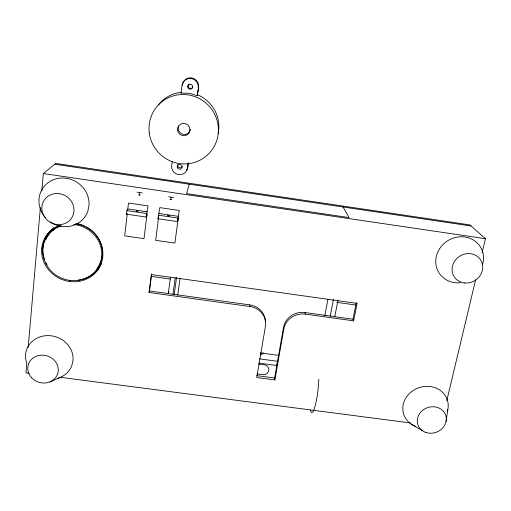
<?xml version="1.0" encoding="UTF-8"?>
<svg xmlns="http://www.w3.org/2000/svg" width="511" height="511" viewBox="0 0 511 511"><rect width="100%" height="100%" fill="white"/><g stroke="black" fill="none" stroke-linecap="round" stroke-linejoin="round"><path stroke-width="0.77" d="M26.802 363.295L25.972 372.826L29.14 373.234M28.188 347.416L40.356 207.67M41.806 190.993L43.326 173.529L55.712 163.431L469.833 224.904L485.45 238.707L482.122 252.645M42.95 245.606L42.809 247.196L41.73 248.487M53.38 230.55L53.598 228.168M126.479 214.179L126.894 210.615L127.814 208.967L128.504 203.052L148.043 205.907L146.127 217.028L126.479 214.179L127.098 213.061M127.22 214.064L124.684 235.871L144.013 238.643L146.881 215.335M139.42 194.985L139.701 192.602L137.248 192.168M157.976 218.746L159.828 207.626L179.259 210.462L177.515 221.582L157.976 218.746L158.627 217.041L155.67 240.311L174.896 243.064L178 219.851L177.515 221.582M149.04 292.477L151.32 274.541L357.119 303.387L353.631 320.838L305.329 314.137A18.632 17.38 -10.7 0 0 283.809 328.975L274.854 379.916L256.758 377.514L265.401 326.452A18.715 17.553 -3 0 0 249.777 306.44L249.694 304.869L149.512 290.97L149.04 292.477L250.978 306.683M149.512 290.97L151.684 273.902M172.233 161.252L171.664 165.628A8.035 7.844 30.4 0 0 178.563 174.596A8.035 7.844 30.4 0 0 187.505 167.998L188.431 163.015M181.041 93.098L182.031 85.446L182.529 84.807A8.285 8.074 63 0 1 191.651 77.902A8.285 8.074 63 0 1 198.619 87.33L197.252 95.627L189.294 93.283L181.041 93.098L181.546 92.389L180.837 92.37A34.052 33.336 47.4 0 0 158.353 105.004M170.783 199.59L171.096 197.214L168.636 196.78M170.482 277.326L168.304 293.576L168.854 291.315M178.186 219.73L178.505 217.36M187.505 167.998L188.195 162.907M197.252 95.627L198.619 87.33M172.993 294.227L175.196 277.984M174.181 294.79L176.544 277.409M177.751 295.134L180.025 278.559M446.071 421.492L447.84 409.535A22.963 20.504 -19 0 0 431.84 386.789A22.963 20.504 -19 0 0 404.393 400.835A22.963 20.504 -19 0 0 415.226 426.231M274.548 378.542L283.548 327.296A18.53 17.297 -10.7 0 1 304.946 312.534L352.992 319.203L353.631 320.838M324.792 315.843L327.902 299.408M330.227 316.041L333.415 299.382M334.788 316.679L337.995 300.027M352.992 319.203L356.301 302.595M446.812 400.554L475.652 279.753M263.178 352.699L262.105 354.334L260.706 354.89M189.211 184.171L186.624 193.612L349.051 217.571L343.028 206.993M178.198 219.155L178.595 217.756M447.84 409.535L447.342 410.946M146.127 217.028L147.487 213.962M69.47 281.446L70.077 280.475M260.227 353.669L260.878 353.095M49.925 381.877L59.998 377.495M139.701 192.602L142.23 192.896M171.096 197.214L173.593 197.508M59.991 377.259L410.467 422.961M257.078 373.931L262.584 374.665A5.397 4.982 -5 0 0 266.589 373.726L267.611 372.819A5.397 4.982 -5 0 0 268.467 367.888L267.796 366.751A5.397 4.982 -5 0 0 264.27 364.797L258.764 364.062M256.643 375.611L274.643 377.999L274.854 379.916M259.473 358.869L277.901 361.341M258.745 363.072L276.943 365.506M260.444 352.916L278.552 355.356M98.508 268.997L96.93 268.78A29.67 27.645 24.7 0 0 90.939 229.873M151.282 276.387L170.189 279.038M336.768 302.359L355.65 305.003M127.814 208.967L147.315 211.803M159.074 213.515L178.473 216.338M126.894 210.615L146.561 213.47M158.429 215.195L177.988 218.037M482.729 264.078L483.074 262.654A24.445 22.484 -32.1 0 0 462.506 236.772A24.445 22.484 -32.1 0 0 435.755 260.597A24.445 22.484 -32.1 0 0 460.545 282.711M43.326 173.529L485.45 238.707M54.741 164.223L471.059 225.99M197.604 94.893L198.287 95.097A34.052 33.336 47.4 0 1 218.133 133.716M410.921 423.906L422.38 430.684M304.946 312.534L305.329 314.137M283.548 327.296L283.809 328.975M276.662 363.966L276.847 365.474M276.31 366.093L276.477 367.581M192.826 87.068A2.485 2.421 63 0 1 189.089 87.994A2.485 2.421 63 0 1 189.102 84.072M182.031 85.446A8.361 8.15 62.8 0 1 191.242 78.477A8.361 8.15 62.8 0 1 198.274 87.994M182.293 166.388A2.389 2.331 30.8 0 1 179.195 167.595A2.389 2.331 30.8 0 1 177.905 164.504M187.939 166.618A7.965 7.774 30.8 0 1 186.374 170.323M190.392 129.289A6.196 6.062 46.3 0 1 182.727 134.24A6.196 6.062 46.3 0 1 178.652 125.891M73.571 224.489A29.836 27.786 24.6 0 1 99.134 265.503A29.836 27.786 24.6 0 1 50.953 270.817A29.836 27.786 24.6 0 1 61.352 225.836M45.869 239.614A29.67 27.645 24.7 0 1 60.202 225.472M76.005 223.524A29.67 27.645 24.7 0 1 82.808 225.294M83.529 225.581A29.67 27.645 24.7 0 1 84.954 226.207M86.359 226.91A29.67 27.645 24.7 0 1 90.326 229.407M171.741 199.699A3.679 0.798 7.8 0 1 169.844 199.424M318.807 379.194A22.65 3.5 -83.2 0 1 315.185 405.728A22.65 3.5 -83.2 0 1 310.535 410.167M140.384 195.1A3.711 0.798 7.3 0 1 138.481 194.819M101.344 263.702A30.826 28.725 24.7 0 1 78.253 280.105M47.089 264.89A30.826 28.725 24.7 0 1 45.939 262.833M44.393 259.275A30.826 28.725 24.7 0 1 53.623 227.906M249.694 304.869A18.613 17.47 -3 0 1 265.465 321.751M75.941 223.697A30.999 28.872 24.6 0 1 99.843 266.646A30.999 28.872 24.6 0 1 50.678 272.127A30.999 28.872 24.6 0 1 58.701 225.619M57.884 378.242A23.972 21.641 17 0 0 71.853 365.569L73.041 360.063A23.972 21.641 17 0 0 46.341 335.65A23.972 21.641 17 0 0 26.674 362.97M50.327 221.902A25.493 23.876 31.5 0 0 87.732 211.522L89.016 205.396A25.493 23.876 31.5 0 0 55.833 178.914A25.493 23.876 31.5 0 0 45.383 217.526M169.282 215.885L167.723 215.655L169.282 215.885M137.938 211.324L136.373 211.1L137.938 211.324M187.722 86.34A2.51 2.446 62.8 0 0 191.095 89.048A2.51 2.446 62.8 0 0 191.657 84.775A2.51 2.446 62.8 0 0 187.722 86.34M177.381 167.672A2.414 2.351 30.4 0 0 181.494 168.291A2.414 2.351 30.4 0 0 179.904 164.472A2.414 2.351 30.4 0 0 177.381 167.672M149.276 132.803A35.08 34.333 45.8 0 0 204.675 157.311A35.08 34.333 45.8 0 0 197.157 97.499A35.08 34.333 45.8 0 0 149.276 132.803M177.604 130.267A6.266 6.132 45.7 0 0 187.518 134.591A6.266 6.132 45.7 0 0 186.125 123.918A6.266 6.132 45.7 0 0 177.604 130.267M31.644 377.744A15.375 13.81 16.7 0 0 57.507 374.237A15.375 13.81 16.7 0 0 39.935 355.292A15.375 13.81 16.7 0 0 31.644 377.744M43.492 215.188A16.378 15.298 30.9 0 0 71.329 218.465A16.378 15.298 30.9 0 0 58.899 193.618A16.378 15.298 30.9 0 0 43.492 215.188M425.465 432.3A14.704 13.062 -18.8 0 0 446.282 418.036A14.704 13.062 -18.8 0 0 423.581 409.611A14.704 13.062 -18.8 0 0 425.465 432.3M464.384 282.947A15.688 14.372 -31.7 0 0 481.943 262.526A15.688 14.372 -31.7 0 0 455.914 259.454A15.688 14.372 -31.7 0 0 464.384 282.947"/></g></svg>
